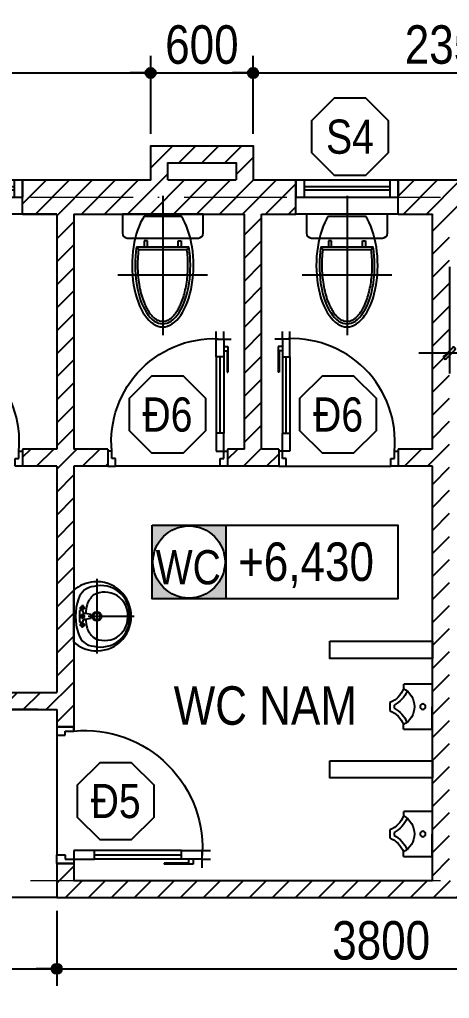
# Model space of a CAD drawing. Header units: millimetres. Extents: x 1201 to 176852, y 279 to 65351.
# Drawn here: x 76951 to 79469, y 31818 to 37547 of the extents above; entities that cross this region are included whole.
import ezdxf
from ezdxf.enums import TextEntityAlignment as Align

# ---------------------------------------------------------------- set-up
doc = ezdxf.new("R2010")
doc.units = ezdxf.units.MM
doc.linetypes.add('ACAD_ISO10W100', pattern=[18, 12, -3, 0, -3])
for name, color, linetype in [('009', 251, 'Continuous'), ('DIM', 1, 'Continuous'), ('DOOR', 20, 'Continuous'), ('FURN2', 40, 'Continuous'), ('HACTH', 8, 'Continuous'), ('TAGS', 60, 'Continuous'), ('TEXT', 7, 'Continuous'), ('TUONG', 131, 'Continuous'), ('vat dung', 44, 'Continuous')]:
    doc.layers.add(name, color=color, linetype=linetype)
for name, color, linetype, lineweight in [('16.VATDUNG', 153, 'Continuous', 9), ('NET-THAY', 2, 'Continuous', 13), ('TRUC', 24, 'Continuous', 0)]:
    doc.layers.add(name, color=color, linetype=linetype, lineweight=lineweight)
doc.styles.add('1', font='', dxfattribs={"height": 250})
doc.styles.add('HEL-CONDENSE', font='')
doc.styles.add('KICHTHUOC', font='', dxfattribs={"width": 0.8})
doc.styles.add('VNI-HELVE-CONDENSEN', font='')
doc.styles.get('1').set_extended_font_data('VNI-Helve-Condense')
doc.styles.get('HEL-CONDENSE').set_extended_font_data('VNI-Helve-Condense')
doc.styles.get('KICHTHUOC').set_extended_font_data('VNI-Helve-Condense')
doc.styles.get('VNI-HELVE-CONDENSEN').set_extended_font_data('VNI-Helve-Condense')
doc.dimstyles.new('1-100', dxfattribs={"dimtxt": 200, "dimasz": 60, "dimexe": 0, "dimexo": 0, "dimgap": 70, "dimtad": 1, "dimtoh": 1, "dimdec": 0, "dimzin": 9, "dimdsep": 46, "dimtxsty": 'KICHTHUOC', "dimblk": 'KTHUOC', "dimcen": 15, "dimdle": 150, "dimclrd": 256, "dimclre": 256, "dimclrt": 7, "dimadec": 0, "dimazin": 0, "dimtfac": 1, "dimtdec": 0, "dimtix": 1, "dimtmove": 2, "dimatfit": 3, "dimfxl": 1, "dimtolj": 1, "dimtzin": 1, "dimarcsym": 0})
doc.dimstyles.new('D100', dxfattribs={"dimtxt": 225, "dimasz": 1.2, "dimexe": 100, "dimexo": 0, "dimgap": 50, "dimtad": 1, "dimdec": 0, "dimzin": 13, "dimdsep": 46, "dimtxsty": 'HEL-CONDENSE', "dimblk": 'D50', "dimcen": 0, "dimclrd": 1, "dimclre": 1, "dimclrt": 7, "dimadec": 0, "dimazin": 0, "dimtfac": 1, "dimtdec": 0, "dimtmove": 0, "dimatfit": 3, "dimldrblk": 'D50', "dimfxl": 1, "dimtolj": 1, "dimtzin": 13, "dimarcsym": 0})

# ---------------------------------------------------------------- blocks, each defined once
blk = doc.blocks.new('A$C24795F3F')
at = {"layer": 'DOOR'}
for p, q in [((25, 850), (25, 900)), ((75, 850), (75, 900)), ((25, 850), (-25, 850)), ((75, 850), (25, 850)), ((25, 850), (25, 730)), ((75, 730), (75, 850)), ((25, 799.1), (-3.3, 799.1)), ((-3.3, 799.1), (-3.3, 629.5)), ((25, 770.9), (2.4, 770.9)), ((2.4, 770.9), (2.4, 629.5)), ((25, 799.1), (25, 770.9)), ((25, 752.9), (25, 220)), ((25, 730), (75, 730)), ((75, 730), (75, 220)), ((2.4, 629.5), (-3.3, 629.5)), ((25, 220), (75, 220)), ((25, 100), (25, 220)), ((75, 220), (75, 100)), ((25, 100), (0, 100)), ((0, 100), (0, 0)), ((75, 100), (25, 100)), ((25, 50), (25, 100)), ((775, 50), (775, 100)), ((775, 100), (800, 100)), ((800, 100), (800, 0)), ((0, 0), (50, 0)), ((50, 50), (25, 50)), ((50, 0), (50, 50)), ((750, 0), (750, 50)), ((750, 50), (775, 50)), ((800, 0), (750, 0))]:
    blk.add_line(p, q, dxfattribs=at)
at = {"layer": 'DOOR', "color": 8}
blk.add_line((50, 220), (50, 730), dxfattribs=at)
blk.add_arc((88.6, 163.6), 689.3, 354.7053, 95.2947, dxfattribs=at)
blk = doc.blocks.new('xibet')
at = {"layer": 'vat dung'}
for p, q in [((0, 107.8), (0, -707.8)), ((236.7, 0), (-236.7, 0)), ((-236.7, 0), (-236.7, -112)), ((236.7, -112), (236.7, 0)), ((-108, -12.1), (108, -12.1)), ((-208.7, -140), (208.7, -140)), ((-90, -156.1), (-108, -156.1)), ((-108, -156.1), (-108, -192.1)), ((-90, -192.1), (-90, -156.1)), ((90, -192.1), (90, -156.1)), ((90, -156.1), (108, -156.1)), ((108, -156.1), (108, -192.1)), ((-153.7, -192.1), (153.7, -192.1)), ((-141.3, -206.5), (-153.7, -192.1)), ((-141.3, -206.5), (141.3, -206.5)), ((141.3, -206.5), (153.7, -192.1)), ((262.5, -357.8), (-262.5, -357.8))]:
    blk.add_line(p, q, dxfattribs=at)
for centre, start, end in [((-208.7, -112), 180, 270), ((208.7, -112), 270, 0)]:
    blk.add_arc(centre, 28, start, end, dxfattribs=at)
for major_axis, ratio, start_param, end_param in [((0, -360), 0.5, 3.785094, 8.781277), ((0, -342), 0.473683, 4.391089, 8.175258)]:
    blk.add_ellipse((0, -300.1), major_axis=major_axis, ratio=ratio, start_param=start_param, end_param=end_param, dxfattribs=at)
blk.add_open_spline([(-141.3, -206.5), (-142, -211.4), (-142.6, -216.4), (-145.2, -239.3), (-146.6, -257.6), (-147.8, -294.4), (-147.7, -313), (-146.1, -349.7), (-144.6, -367.9), (-140.1, -403.5), (-137.2, -420.9), (-130, -454.4), (-125.8, -470.5), (-116.2, -500.9), (-110.8, -515.2), (-100.2, -539.1), (-95.1, -549.1), (-84.4, -567.4), (-78.8, -575.7), (-67.3, -590.6), (-61.3, -597.1), (-50.7, -607), (-46, -610.7), (-36.7, -617), (-32, -619.6), (-22.7, -623.7), (-18.1, -625.2), (-8.9, -627.2), (-4.3, -627.7), (4.8, -627.7), (9.3, -627.2), (18.5, -625.1), (23.1, -623.6), (32.4, -619.4), (37.1, -616.8), (46.5, -610.4), (51.1, -606.6), (60.4, -597.9), (65, -593), (74, -582.1), (78.4, -576.1), (87, -563.1), (91.1, -556), (99.1, -541), (102.9, -533), (111.7, -512.7), (116.4, -500), (125, -473.1), (128.8, -458.9), (135.5, -429.5), (138.3, -414.3), (142.9, -383.1), (144.6, -367.1), (146.9, -334.7), (147.6, -318.4), (147.6, -285.6), (147.1, -269.2), (145, -237.3), (143.4, -221.7), (141.3, -206.5)], degree=3, knots=[4.429174, 4.429174, 4.429174, 4.429174, 4.475363, 4.475363, 4.640536, 4.640536, 4.80571, 4.80571, 4.970884, 4.970884, 5.136057, 5.136057, 5.301231, 5.301231, 5.466404, 5.466404, 5.600725, 5.600725, 5.735045, 5.735045, 5.869365, 5.869365, 5.973209, 5.973209, 6.077053, 6.077053, 6.180898, 6.180898, 6.284742, 6.284742, 6.388586, 6.388586, 6.49243, 6.49243, 6.596275, 6.596275, 6.700119, 6.700119, 6.803963, 6.803963, 6.907807, 6.907807, 7.011652, 7.011652, 7.115496, 7.115496, 7.262062, 7.262062, 7.408627, 7.408627, 7.555193, 7.555193, 7.701759, 7.701759, 7.848324, 7.848324, 7.99489, 7.99489, 8.137175, 8.137175, 8.137175, 8.137175], dxfattribs=at)
blk = doc.blocks.new('A$C11573478')
at = {"layer": 'DOOR'}
for p, q in [((-716.3, 109.8), (-716.3, 209.8)), ((-716.3, 209.8), (-116.3, 209.8)), ((-666.3, 109.8), (-666.3, 209.8)), ((-166.3, 109.8), (-166.3, 209.8)), ((-116.3, 109.8), (-116.3, 209.8)), ((-716.3, 109.8), (-116.3, 109.8))]:
    blk.add_line(p, q, dxfattribs=at)
at = {"layer": 'DOOR', "color": 251}
for p, q in [((-166.3, 169.8), (-666.3, 169.8)), ((-166.3, 149.8), (-666.3, 149.8))]:
    blk.add_line(p, q, dxfattribs=at)
blk = doc.blocks.new('KH-CUADI')
at = {"layer": 'TAGS'}
blk.add_lwpolyline([(-124.3, 300), (-300, 124.3), (-300, -124.3), (-124.3, -300), (124.3, -300), (300, -124.3), (300, 124.3), (124.3, 300)], close=True, dxfattribs=at)
at = {"layer": 'TAGS', "style": 'VNI-HELVE-CONDENSEN'}
blk.add_attdef('D', text='', height=300, dxfattribs=at).set_placement((0, 0), align=Align.MIDDLE)
blk = doc.blocks.new('FSD')
at = {"layer": 'vat dung'}
for p, q in [((2608519.3, -978698.5), (2608729.3, -978698.5)), ((2608519.3, -978698.5), (2608519.3, -978731.9)), ((2608729.3, -978698.5), (2608729.3, -979028.5)), ((2608419.3, -978892.9), (2608419.3, -978834.1)), ((2608449.3, -978874.1), (2608449.3, -978852.8)), ((2608519.3, -978995), (2608519.3, -979028.5)), ((2608729.3, -979028.5), (2608519.3, -979028.5))]:
    blk.add_line(p, q, dxfattribs=at)
blk.add_circle((2608660, -978863.5), 20, dxfattribs=at)
for centre, radius, start, end in [((2608345.4, -978661.7), 187.5, 293.20118, 337.99756), ((2608448.1, -978863.5), 149.6, 298.45297, 61.54703), ((2608345.4, -978661.7), 217.5, 298.52455, 336.27693), ((2608345.4, -979065.2), 217.5, 23.72307, 61.47545), ((2608345.4, -979065.2), 187.5, 22.00244, 66.79882)]:
    blk.add_arc(centre, radius, start, end, dxfattribs=at)
blk = doc.blocks.new('A$C20DD2EF5')
at = {"layer": 'vat dung'}
for p, q in [((211.6, 265.4), (-166.4, 265.4)), ((-40.4, 223.4), (-40.4, 181.4)), ((-19.4, 202.4), (-19.4, 223.4)), ((-19.4, 223.4), (64.6, 223.4)), ((22.6, 223.4), (22.6, 181.4)), ((64.6, 223.4), (64.6, 202.4)), ((85.6, 223.4), (85.6, 181.4)), ((-61.4, 202.4), (-19.4, 202.4)), ((1.6, 202.4), (43.6, 202.4)), ((10, 139.4), (1.6, 181.4)), ((22.6, 160.4), (22.6, -175.6)), ((43.6, 181.4), (35.2, 139.4)), ((106.5, 202.4), (64.6, 202.4)), ((-250.4, 97.4), (295.6, 97.4)), ((35.2, 139.4), (10, 139.4))]:
    blk.add_line(p, q, dxfattribs=at)
at = {"layer": 'vat dung', "extrusion": (0, 0, -1)}
for centre, major_axis, start_param, end_param in [((7.9, 103.7), (0.1, 237.8), -1.50917, -0.823122), ((-67.7, 108.7), (0, 128.6), -1.484237, -0.303174), ((22.6, -144.1), (0, 396.9), -0.329879, 0.329746), ((-40.4, 202.4), (8.91, 8.91), 0.785398, 7.068583), ((22.6, 202.4), (-8.91, 8.91), 2.356194490192184, 8.639379797371769), ((85.6, 202.4), (8.91, 8.91), 0.785398, 7.068583), ((118.6, 113.4), (0.2, 122.4), 0.266585, 1.518076), ((37.3, 103.7), (-0.1, 237.8), 0.823103, 1.509151), ((0, 0), (127.4, 127.4), 4.682819, 5.134941), ((22.6, -182.7), (-255.7, 255.7), 0.543834, 0.728979), ((-26, 174.9), (20, 20), -0.552303, 0.552303), ((22.6, -182.7), (255.7, 255.7), -0.728979, -0.543834), ((74.1, 171.8), (-22.7, 22.7), 5.801665, 6.764705), ((45.1, 0), (127.4, 127.4), -0.422552, 0.02957), ((21.2, 97), (0, 251.5), 3.136126, 4.797769), ((8.4, 68.2), (0, 210.6), 3.074642, 4.960285), ((13, 38.2), (0, 167.6), 3.055003, 5.246977), ((22.6, 97.4), (23.8, 23.8), 0.785398, 7.068583), ((22.6, 97.4), (-17.8, 17.8), 2.356194490192299, 8.639379797371884), ((36.7, 68.2), (0, 210.6), 1.323748, 3.208662), ((23.9, 97), (0, 251.5), 1.485485, 3.147128), ((32.7, 38.2), (0, 167), 1.033776, 3.172765)]:
    blk.add_ellipse(centre, major_axis=major_axis, ratio=1, start_param=start_param, end_param=end_param, dxfattribs=at)
blk = doc.blocks.new('D50')
at = {"layer": 'DIM'}
blk.add_hatch(color=256, dxfattribs=at).paths.add_polyline_path([(25, 0, 1), (-25, 0, 1)])
blk.add_line((25, 0), (100, 0), dxfattribs=at)
blk.add_circle((0, 0), 25, dxfattribs=at)
blk = doc.blocks.new('*D1143')
at = {"layer": 'DEFPOINTS', "color": 0, "linetype": 'Continuous', "transparency": 16777216}
for p in [(75069, 32330.9), (77169, 32330.9), (77169, 31991.8)]:
    blk.add_point(p, dxfattribs=at)
at = {"layer": 'DIM', "color": 1, "linetype": 'Continuous', "lineweight": -2, "transparency": 16777216}
for p, q in [((75069, 32330.9), (75069, 31891.8)), ((77169, 32330.9), (77169, 31891.8)), ((75070.2, 31991.8), (77167.8, 31991.8))]:
    blk.add_line(p, q, dxfattribs=at)
at = {"layer": 'DIM', "color": 1, "linetype": 'Continuous', "lineweight": -2, "transparency": 16777216, "xscale": 1.199999999999999, "yscale": 1.199999999999999, "zscale": 1.199999999999999, "rotation": 180}
blk.add_blockref('D50', (75069, 31991.8), dxfattribs=at)
at = {"layer": 'DIM', "color": 1, "linetype": 'Continuous', "lineweight": -2, "transparency": 16777216, "xscale": 1.199999999999999, "yscale": 1.199999999999999, "zscale": 1.199999999999999}
blk.add_blockref('D50', (77169, 31991.8), dxfattribs=at)
at = {"layer": 'DIM', "color": 7, "linetype": 'Continuous', "transparency": 16777216, "insert": (76119, 32156.7), "char_height": 225, "attachment_point": 5, "style": 'HEL-CONDENSE'}
blk.add_mtext('\\A1;2100', dxfattribs=at)
blk = doc.blocks.new('*D1144')
at = {"layer": 'DEFPOINTS', "color": 0, "linetype": 'Continuous', "transparency": 16777216}
for p in [(77169, 32330.9), (80969, 32330.9), (80969, 31991.8)]:
    blk.add_point(p, dxfattribs=at)
at = {"layer": 'DIM', "color": 1, "linetype": 'Continuous', "lineweight": -2, "transparency": 16777216}
for p, q in [((77169, 32330.9), (77169, 31891.8)), ((80969, 32330.9), (80969, 31891.8)), ((77170.2, 31991.8), (80967.8, 31991.8))]:
    blk.add_line(p, q, dxfattribs=at)
at = {"layer": 'DIM', "color": 1, "linetype": 'Continuous', "lineweight": -2, "transparency": 16777216, "xscale": 1.199999999999999, "yscale": 1.199999999999999, "zscale": 1.199999999999999, "rotation": 180}
blk.add_blockref('D50', (77169, 31991.8), dxfattribs=at)
at = {"layer": 'DIM', "color": 1, "linetype": 'Continuous', "lineweight": -2, "transparency": 16777216, "xscale": 1.199999999999999, "yscale": 1.199999999999999, "zscale": 1.199999999999999}
blk.add_blockref('D50', (80969, 31991.8), dxfattribs=at)
at = {"layer": 'DIM', "color": 7, "linetype": 'Continuous', "transparency": 16777216, "insert": (79069, 32156.7), "char_height": 225, "attachment_point": 5, "style": 'HEL-CONDENSE'}
blk.add_mtext('\\A1;3800', dxfattribs=at)
blk = doc.blocks.new('*D1019')
at = {"layer": 'DEFPOINTS', "color": 0, "transparency": 16777216}
for p in [(77719, 37234.2), (75369, 36928.9), (77719, 36878.9)]:
    blk.add_point(p, dxfattribs=at)
at = {"layer": 'DIM', "color": 1, "lineweight": -2, "transparency": 16777216}
for p, q in [((75369, 36928.9), (75369, 37334.2)), ((77719, 36878.9), (77719, 37334.2)), ((75370.2, 37234.2), (77717.8, 37234.2))]:
    blk.add_line(p, q, dxfattribs=at)
at = {"layer": 'DIM', "color": 1, "lineweight": -2, "transparency": 16777216, "xscale": 1.199999999999999, "yscale": 1.199999999999999, "zscale": 1.199999999999999, "rotation": 180}
blk.add_blockref('D50', (75369, 37234.2), dxfattribs=at)
at = {"layer": 'DIM', "color": 1, "lineweight": -2, "transparency": 16777216, "xscale": 1.199999999999999, "yscale": 1.199999999999999, "zscale": 1.199999999999999}
blk.add_blockref('D50', (77719, 37234.2), dxfattribs=at)
at = {"layer": 'DIM', "color": 7, "transparency": 16777216, "insert": (76544, 37399.1), "char_height": 225, "attachment_point": 5, "style": 'HEL-CONDENSE'}
blk.add_mtext('\\A1;2350', dxfattribs=at)
blk = doc.blocks.new('*D1020')
at = {"layer": 'DEFPOINTS', "color": 0, "transparency": 16777216}
for p in [(78319, 37234.2), (77719, 36878.9), (78319, 36878.9)]:
    blk.add_point(p, dxfattribs=at)
at = {"layer": 'DIM', "color": 1, "lineweight": -2, "transparency": 16777216}
for p, q in [((77719, 36878.9), (77719, 37334.2)), ((78319, 36878.9), (78319, 37334.2)), ((77720.2, 37234.2), (78317.8, 37234.2))]:
    blk.add_line(p, q, dxfattribs=at)
at = {"layer": 'DIM', "color": 1, "lineweight": -2, "transparency": 16777216, "xscale": 1.199999999999999, "yscale": 1.199999999999999, "zscale": 1.199999999999999, "rotation": 180}
blk.add_blockref('D50', (77719, 37234.2), dxfattribs=at)
at = {"layer": 'DIM', "color": 1, "lineweight": -2, "transparency": 16777216, "xscale": 1.199999999999999, "yscale": 1.199999999999999, "zscale": 1.199999999999999}
blk.add_blockref('D50', (78319, 37234.2), dxfattribs=at)
at = {"layer": 'DIM', "color": 7, "transparency": 16777216, "insert": (78019, 37399.1), "char_height": 225, "attachment_point": 5, "style": 'HEL-CONDENSE'}
blk.add_mtext('\\A1;600', dxfattribs=at)
blk = doc.blocks.new('*D1021')
at = {"layer": 'DEFPOINTS', "color": 0, "transparency": 16777216}
for p in [(80669, 37234.2), (78319, 36878.9), (80669, 36878.9)]:
    blk.add_point(p, dxfattribs=at)
at = {"layer": 'DIM', "color": 1, "lineweight": -2, "transparency": 16777216}
for p, q in [((78319, 36878.9), (78319, 37334.2)), ((80669, 36878.9), (80669, 37334.2)), ((78320.2, 37234.2), (80667.8, 37234.2))]:
    blk.add_line(p, q, dxfattribs=at)
at = {"layer": 'DIM', "color": 1, "lineweight": -2, "transparency": 16777216, "xscale": 1.199999999999999, "yscale": 1.199999999999999, "zscale": 1.199999999999999, "rotation": 180}
blk.add_blockref('D50', (78319, 37234.2), dxfattribs=at)
at = {"layer": 'DIM', "color": 1, "lineweight": -2, "transparency": 16777216, "xscale": 1.199999999999999, "yscale": 1.199999999999999, "zscale": 1.199999999999999}
blk.add_blockref('D50', (80669, 37234.2), dxfattribs=at)
at = {"layer": 'DIM', "color": 7, "transparency": 16777216, "insert": (79494, 37399.1), "char_height": 225, "attachment_point": 5, "style": 'HEL-CONDENSE'}
blk.add_mtext('\\A1;2350', dxfattribs=at)
blk = doc.blocks.new('A$C27B14CF0')
at = {"layer": 'TAGS', "ltscale": 1000}
h = blk.add_hatch(color=8, dxfattribs=at)
h.paths.add_polyline_path([(249.9, 243.1), (-182.1, 243.1), (-182.1, -188.9), (249.9, -188.9)])
h.paths.add_polyline_path([(244.9, 27.1, -1), (-177.1, 27.1, -1)], flags=16)
blk.add_line((249.9, 243.1), (249.9, -188.9), dxfattribs=at)
blk.add_lwpolyline([(-182.1, 243.1), (1257.9, 243.1), (1257.9, -188.9), (-182.1, -188.9)], close=True, dxfattribs=at)
blk.add_circle((33.9, 27.1), 211, dxfattribs=at)
at = {"layer": 'TAGS', "ltscale": 1000, "style": 'VNI-HELVE-CONDENSEN'}
for p in [(-44.3, -83.7), (379.3, -83.7)]:
    blk.add_attdef('S', p, '', height=225, dxfattribs=at)
blk = doc.blocks.new('KTHUOC')
at = {"ltscale": 50}
h = blk.add_hatch(color=256, dxfattribs=at)
edge = h.paths.add_edge_path()
edge.add_line((0.283, 0.53), (-0.53, -0.283))
edge.add_arc((-0.407, -0.407), 0.175, 135, 225)
edge.add_arc((-0.407, -0.407), 0.175, 225, 315)
edge.add_line((-0.283, -0.53), (0.53, 0.283))
edge.add_arc((0.407, 0.407), 0.175, 315, 405)
edge.add_arc((0.407, 0.407), 0.175, 45, 135)
for p, q in [((0, -2), (0, 2)), ((-3, 0), (3, 0))]:
    blk.add_line(p, q)
blk.add_lwpolyline([(0.283, 0.53), (-0.53, -0.283, 0.414214), (-0.53, -0.53), (-0.53, -0.53, 0.414214), (-0.283, -0.53), (0.53, 0.283, 0.414214), (0.53, 0.53), (0.53, 0.53, 0.414214)], format="xyb", close=True)
blk = doc.blocks.new('*D982')
at = {"layer": '009', "lineweight": -2, "transparency": 16777216}
for p, q in [((79469, 36099.5), (79469, 35594.9)), ((83869, 36099.5), (83869, 35594.9)), ((79529, 35594.9), (83809, 35594.9))]:
    blk.add_line(p, q, dxfattribs=at)
at = {"layer": 'DEFPOINTS', "color": 0, "transparency": 16777216}
for p in [(79469, 36099.5), (83869, 36099.5), (83869, 35594.9)]:
    blk.add_point(p, dxfattribs=at)
at = {"layer": '009', "lineweight": -2, "transparency": 16777216, "xscale": 60, "yscale": 60, "zscale": 60, "rotation": 180}
blk.add_blockref('KTHUOC', (79469, 35594.9), dxfattribs=at)
at = {"layer": '009', "lineweight": -2, "transparency": 16777216, "xscale": 60, "yscale": 60, "zscale": 60}
blk.add_blockref('KTHUOC', (83869, 35594.9), dxfattribs=at)
at = {"layer": '009', "color": 7, "transparency": 16777216, "insert": (81669, 35767), "char_height": 200, "attachment_point": 5, "style": 'KICHTHUOC'}
blk.add_mtext('\\A1;4400', dxfattribs=at)
blk = doc.blocks.new('*D986')
at = {"layer": '009', "lineweight": -2, "transparency": 16777216}
for p, q in [((77060.1, 33508.4), (76667.6, 33508.4)), ((76667.6, 33448.4), (76667.6, 32468.4)), ((77169, 32408.4), (76667.6, 32408.4))]:
    blk.add_line(p, q, dxfattribs=at)
at = {"layer": 'DEFPOINTS', "color": 0, "transparency": 16777216}
for p in [(77060.1, 33508.4), (76667.6, 32408.4), (77169, 32408.4)]:
    blk.add_point(p, dxfattribs=at)
at = {"layer": '009', "lineweight": -2, "transparency": 16777216, "xscale": 60, "yscale": 60, "zscale": 60}
for p, rotation in [((76667.6, 33508.4), 90), ((76667.6, 32408.4), 270)]:
    blk.add_blockref('KTHUOC', p, dxfattribs=dict(at, rotation=rotation))
at = {"layer": '009', "color": 7, "transparency": 16777216, "insert": (76495.5, 32958.4), "char_height": 200, "attachment_point": 5, "rotation": 90, "style": 'KICHTHUOC'}
blk.add_mtext('\\A1;1100', dxfattribs=at)

msp = doc.modelspace()

# ---------------------------------------------------------------- hatches: boundary and pattern name
at = {"layer": '009'}
h = msp.add_hatch(dxfattribs=at)
h.set_pattern_fill('ANSI31', color=256, scale=30, style=0)
h.set_pattern_definition([(45, (-1228036.16, -308637.74), (-67.351921, 67.351921), [])])
h.paths.add_polyline_path([(83869.008, 36608.429), (83769.008, 36608.429), (83769.008, 36708.429), (84169.008, 36708.429), (84169.008, 36608.429), (84069.008, 36608.429), (84069.008, 36408.429), (84769.008, 36408.429), (84769.008, 36608.429), (84269.008, 36608.429), (84269.008, 36808.429), (83669.008, 36808.429), (83669.008, 36608.429), (83169.008, 36608.429), (83169.008, 36408.429), (83869.008, 36408.429)])
h.paths.add_polyline_path([(80869.008, 36608.429), (80769.008, 36608.429), (80769.008, 36708.429), (81169.008, 36708.429), (81169.008, 36608.429), (81069.008, 36608.429), (81069.008, 36408.429), (81769.008, 36408.429), (81769.008, 36608.429), (81269.008, 36608.429), (81269.008, 36808.429), (80669.008, 36808.429), (80669.008, 36608.429), (79169.008, 36608.429), (79169.008, 36508.429), (79169.008, 36408.429), (79369.008, 36408.429), (79369.008, 35033.429), (79169.008, 35033.429), (79169.008, 34933.429), (79369.008, 34933.429), (79369.008, 32508.429), (77269.008, 32508.429), (77269.008, 32608.429), (77169.008, 32608.429), (77169.008, 32408.429), (79369.008, 32408.429), (80869.008, 32408.429), (80869.008, 32508.429), (79469.008, 32508.429), (79469.008, 36408.429), (80869.008, 36408.429)])
h.paths.add_polyline_path([(78569.008, 36608.429), (78319.008, 36608.429), (78319.008, 36808.429), (77719.008, 36808.429), (77719.008, 36608.429), (76969.008, 36608.429), (76969.008, 36508.429), (76969.008, 36408.429), (77169.008, 36408.429), (77169.008, 35033.429), (76969.008, 35033.429), (76969.008, 34933.429), (77169.008, 34933.429), (77169.008, 33608.429), (75969.008, 33608.429), (75969.008, 33508.429), (77169.008, 33508.429), (77169.008, 33408.429), (77269.008, 33408.429), (77269.008, 34933.429), (77469.008, 34933.429), (77469.008, 35020.929), (77469.008, 35033.429), (77269.008, 35033.429), (77269.008, 36408.429), (77494.008, 36408.429), (78269.008, 36408.429), (78269.008, 35033.429), (78169.008, 35033.429), (78169.008, 34933.429), (78469.008, 34933.429), (78469.008, 35020.929), (78469.008, 35033.429), (78369.008, 35033.429), (78369.008, 36408.429), (78569.008, 36408.429)])
h.paths.add_polyline_path([(78219.008, 36608.429), (78119.008, 36608.429), (77819.008, 36608.429), (77819.008, 36708.429), (78219.008, 36708.429)], flags=16)
h.paths.add_polyline_path([(75369.008, 36408.429), (75369.008, 36858.429), (74619.008, 36858.429), (74619.008, 36258.429), (74869.008, 36258.429), (74869.008, 34808.429), (75069.008, 34808.429), (75069.008, 34933.429), (75269.008, 34933.429), (75269.008, 35020.929), (75269.008, 35033.429), (75069.008, 35033.429), (75069.008, 36158.429), (75369.008, 36158.429)])
h.paths.add_polyline_path([(75069.008, 36258.429), (75069.008, 36408.429), (74869.008, 36408.429), (74869.008, 36383.429), (74869.008, 36358.429), (74719.008, 36358.429), (74719.008, 36758.429), (75269.008, 36758.429), (75269.008, 36508.429), (75069.008, 36508.429), (75069.008, 36408.429), (75269.008, 36408.429), (75269.008, 36258.429)], flags=16)
h.paths.add_polyline_path([(82869.008, 32508.429), (81069.008, 32508.429), (81069.008, 32408.429), (82869.008, 32408.429)])
h.paths.add_polyline_path([(83969.008, 36408.429), (83869.008, 36408.429), (83869.008, 32608.429), (83969.008, 32608.429)])

# ---------------------------------------------------------------- linework, layer by layer
at = {"layer": 'DOOR'}
msp.add_line((77169.008, 33358.429, 6450), (77169.008, 32658.429, 6450), dxfattribs=at)
at = {"layer": 'HACTH'}
for p, q in [((78125.258, 34933.429, 6450), (77512.758, 34933.429, 6450)), ((78512.758, 34933.429, 6450), (79125.258, 34933.429, 6450))]:
    msp.add_line(p, q, dxfattribs=at)
at = {"layer": 'NET-THAY', "linetype": 'ByBlock', "lineweight": -2}
for p, q in [((76969.008, 36408.429, 6450), (76369.008, 36408.429, 6450)), ((79169.008, 36408.429, 6450), (78569.008, 36408.429, 6450))]:
    msp.add_line(p, q, dxfattribs=at)
at = {"layer": 'NET-THAY', "linetype": 'ByBlock', "lineweight": -2, "elevation": 6450}
for points in [[(78769.008, 33908.429), (79369.008, 33908.429), (79369.008, 33808.429), (78769.008, 33808.429)], [(78769.008, 33208.429), (79369.008, 33208.429), (79369.008, 33108.429), (78769.008, 33108.429)]]:
    msp.add_lwpolyline(points, close=True, dxfattribs=at)
at = {"layer": 'TRUC', "linetype": 'ACAD_ISO10W100', "ltscale": 50, "elevation": 6450}
msp.add_lwpolyline([(72515.024, 37234.209), (110285.336, 37234.209), (110285.336, 20808.429), (72515.024, 20808.429)], close=True, dxfattribs=at)
for points in [[(72515.024, 36508.429), (110285.336, 36508.429)], [(72515.024, 32508.429), (110285.336, 32508.429)]]:
    msp.add_lwpolyline(points, dxfattribs=at)
at = {"layer": 'TUONG'}
for p, q in [((76969.008, 36408.429, 6450), (76969.008, 36608.429, 6450)), ((78569.008, 36408.429, 6450), (78569.008, 36608.429, 6450)), ((79169.008, 36408.429, 6450), (79169.008, 36608.429, 6450)), ((78269.008, 35033.429, 6450), (78269.008, 36408.429, 6450)), ((78269.008, 35033.429, 6450), (78269.008, 36408.429, 6450)), ((78369.008, 35033.429, 6450), (78369.008, 36408.429, 6450)), ((78369.008, 35033.429, 6450), (78369.008, 36408.429, 6450)), ((79369.008, 35033.429, 6450), (79369.008, 36408.429, 6450)), ((77169.008, 35033.429, 6450), (76969.008, 35033.429, 6450)), ((76969.008, 35033.429, 6450), (76969.008, 34933.429, 6450)), ((77169.008, 35033.429, 6450), (76969.008, 35033.429, 6450)), ((76969.008, 35033.429, 6450), (76969.008, 34933.429, 6450)), ((77469.008, 35033.429, 6450), (77469.008, 34933.429, 6450)), ((78269.008, 35033.429, 6450), (78169.008, 35033.429, 6450)), ((78169.008, 35033.429, 6450), (78169.008, 34933.429, 6450)), ((78269.008, 35033.429, 6450), (78169.008, 35033.429, 6450)), ((78169.008, 35033.429, 6450), (78169.008, 34933.429, 6450)), ((78469.008, 35033.429, 6450), (78369.008, 35033.429, 6450)), ((78469.008, 35033.429, 6450), (78369.008, 35033.429, 6450)), ((78469.008, 35033.429, 6450), (78469.008, 34933.429, 6450)), ((78469.008, 35033.429, 6450), (78469.008, 34933.429, 6450)), ((79369.008, 35033.429, 6450), (79169.008, 35033.429, 6450)), ((79169.008, 35033.429, 6450), (79169.008, 34933.429, 6450)), ((79369.008, 35033.429, 6450), (79169.008, 35033.429, 6450)), ((79169.008, 35033.429, 6450), (79169.008, 34933.429, 6450)), ((77169.008, 34933.429, 6450), (76969.008, 34933.429, 6450)), ((77169.008, 34933.429, 6450), (76969.008, 34933.429, 6450)), ((78469.008, 34933.429, 6450), (78169.008, 34933.429, 6450)), ((78469.008, 34933.429, 6450), (78169.008, 34933.429, 6450)), ((79369.008, 34933.429, 6450), (79169.008, 34933.429, 6450)), ((79369.008, 34933.429, 6450), (79169.008, 34933.429, 6450)), ((79369.008, 32508.429, 6450), (79369.008, 34933.429, 6450)), ((75969.008, 33608.429, 6450), (77169.008, 33608.429, 6450)), ((75969.008, 33508.429, 6450), (77169.008, 33508.429, 6450))]:
    msp.add_line(p, q, dxfattribs=at)
at = {"layer": 'TUONG', "elevation": 6450}
for points in [[(76969.008, 36608.429), (77719.008, 36608.429), (77719.008, 36808.429), (78319.008, 36808.429), (78319.008, 36608.429)], [(77819.008, 36608.429), (77819.008, 36708.429), (78219.008, 36708.429), (78219.008, 36608.429)], [(77494.008, 36608.429), (77719.008, 36608.429)], [(77819.008, 36608.429), (78219.008, 36608.429)], [(78119.008, 36608.429), (78219.008, 36608.429)], [(78319.008, 36608.429), (78569.008, 36608.429)], [(79169.008, 36608.429), (80669.008, 36608.429)], [(76969.008, 36408.429), (77169.008, 36408.429)], [(76969.008, 36408.429), (77169.008, 36408.429)], [(77169.008, 36408.429), (76969.008, 36408.429)], [(77169.008, 36408.429), (77169.008, 35033.429)], [(77269.008, 36408.429), (77494.008, 36408.429)], [(77269.008, 36408.429), (77269.008, 35033.429)], [(77494.008, 36408.429), (78269.008, 36408.429)], [(78369.008, 36408.429), (78569.008, 36408.429)], [(79169.008, 36408.429), (79369.008, 36408.429)], [(77469.008, 35033.429), (77269.008, 35033.429)], [(77169.008, 34933.429), (77169.008, 33608.429)], [(77269.008, 34933.429), (77269.008, 33383.429)], [(77469.008, 34933.429), (77269.008, 34933.429)], [(77169.008, 33508.429), (77169.008, 33383.429)], [(77169.008, 33408.429), (77269.008, 33408.429)], [(77169.008, 32608.429), (77169.008, 32408.429), (79369.008, 32408.429)], [(77169.008, 32608.429), (77269.008, 32608.429)], [(77169.008, 32608.429), (77269.008, 32608.429)], [(77269.008, 32608.429), (77269.008, 32508.429), (79369.008, 32508.429)], [(79369.008, 32408.429), (82869.008, 32408.429)]]:
    msp.add_lwpolyline(points, dxfattribs=at)

# ---------------------------------------------------------------- block references
at = {"layer": '16.VATDUNG', "xscale": -0.8000000000442693, "yscale": 0.7999999998137355, "zscale": 0.8, "rotation": 179.8537794983833}
for p in [(-2009606.456, -744236.829, 6450), (-2009606.456, -744981.347, 6450)]:
    msp.add_blockref('FSD', p, dxfattribs=at)
at = {"layer": 'DOOR', "lineweight": -2, "xscale": -1, "rotation": 180}
for p in [(77085.314, 36718.188, 6450), (79285.314, 36718.188, 6450)]:
    msp.add_blockref('A$C11573478', p, dxfattribs=at)
at = {"layer": 'DOOR', "yscale": 0.875, "zscale": 0.8749999999984087}
for p, xscale in [((76269.008, 34933.429, 6450), 0.875), ((78169.008, 34933.429, 6450), -0.875), ((78469.008, 34933.429, 6450), 0.875)]:
    msp.add_blockref('A$C24795F3F', p, dxfattribs=dict(at, xscale=xscale))
at = {"layer": 'DOOR', "xscale": -1, "rotation": 270}
msp.add_blockref('A$C24795F3F', (77169.008, 32608.429, 6450), dxfattribs=at)
at = {"layer": 'FURN2', "lineweight": -2}
for p in [(77789.741, 36408.428, 6450), (78869.008, 36408.428, 6450)]:
    msp.add_blockref('xibet', p, dxfattribs=at)
at = {"layer": 'HACTH', "xscale": -0.8000000000465661, "yscale": 0.8000000000465661, "zscale": 0.8, "rotation": 90}
msp.add_blockref('A$C20DD2EF5', (77481.344, 34072.72, 6450), dxfattribs=at)
at = {"layer": 'TAGS', "linetype": 'Continuous'}
ref = msp.add_blockref('KH-CUADI', (78886.305, 36861.706, 6450), dxfattribs=dict(at, xscale=0.75, yscale=0.75, zscale=0.75, rotation=180))
ref.add_attrib('D', 'S4', dxfattribs={"color": 7, "height": 200, "style": 'VNI-HELVE-CONDENSEN'}).set_placement((78886.305, 36861.706, 6450), align=Align.MIDDLE)
ref = msp.add_blockref('KH-CUADI', (77817.188, 35235.715, 6450), dxfattribs=dict(at, xscale=0.75, yscale=0.75, zscale=0.75, rotation=180))
ref.add_attrib('D', 'Ñ6', dxfattribs={"color": 7, "height": 200, "style": 'VNI-HELVE-CONDENSEN'}).set_placement((77817.188, 35235.715, 6450), align=Align.MIDDLE)
ref = msp.add_blockref('KH-CUADI', (78816.573, 35235.715, 6450), dxfattribs=dict(at, xscale=0.75, yscale=0.75, zscale=0.75, rotation=180))
ref.add_attrib('D', 'Ñ6', dxfattribs={"color": 7, "height": 200, "style": 'VNI-HELVE-CONDENSEN'}).set_placement((78816.573, 35235.715, 6450), align=Align.MIDDLE)
at = {"layer": 'TAGS', "ltscale": 1000}
ref = msp.add_blockref('A$C27B14CF0', (77909.51, 34345.253, 6450), dxfattribs=at)
ref.add_attrib('S', 'WC', (77748.509, 34241.86, 6450), dxfattribs={"color": 7, "ltscale": 1000, "height": 200, "style": 'VNI-HELVE-CONDENSEN'})
ref.add_attrib('S', '+6,430', (78231.247, 34261.596, 6450), dxfattribs={"color": 7, "ltscale": 1000, "height": 225, "style": 'VNI-HELVE-CONDENSEN'})
at = {"layer": 'TAGS', "linetype": 'Continuous'}
ref = msp.add_blockref('KH-CUADI', (77513.931, 32972.564, 6450), dxfattribs=dict(at, xscale=0.75, yscale=0.75, zscale=0.75, rotation=180))
ref.add_attrib('D', 'Ñ5', dxfattribs={"color": 7, "height": 200, "style": 'VNI-HELVE-CONDENSEN'}).set_placement((77513.931, 32972.564, 6450), align=Align.MIDDLE)

# ---------------------------------------------------------------- texts
at = {"layer": 'TEXT', "insert": (78390.592, 33645.033, 6450), "char_height": 225, "attachment_point": 2, "style": '1'}
msp.add_mtext('WC NAM', dxfattribs=at)

# ---------------------------------------------------------------- dimensions: what is measured, and where the dimension line sits
at = {"layer": '009'}
dim = msp.add_linear_dim(base=(83869.008, 35594.898, 6450), p1=(79469.008, 36099.459, 6450), p2=(83869.008, 36099.459, 6450), dimstyle='1-100', dxfattribs=at)
dim.commit()
dim.dimension.update_dxf_attribs({"geometry": '*D982', "text_midpoint": (81669.008, 35767.032, 6450)})
dim = msp.add_linear_dim(base=(76667.644, 32408.429, 6450), p1=(77060.092, 33508.429, 6450), p2=(77169.008, 32408.429, 6450), angle=90, dimstyle='1-100', dxfattribs=at)
dim.commit()
dim.dimension.update_dxf_attribs({"geometry": '*D986', "text_midpoint": (76495.511, 32958.429, 6450)})
at = {"layer": 'DIM'}
for base, p1, p2, picture, middle in [((77719.008, 37234.209, 6450), (75369.008, 36928.853, 6450), (77719.008, 36878.853, 6450), '*D1019', (76544.008, 37399.109, 6450)), ((78319.008, 37234.209, 6450), (77719.008, 36878.853, 6450), (78319.008, 36878.853, 6450), '*D1020', (78019.008, 37399.109, 6450)), ((80669.008, 37234.209, 6450), (78319.008, 36878.853, 6450), (80669.008, 36878.853, 6450), '*D1021', (79494.008, 37399.109, 6450))]:
    dim = msp.add_linear_dim(base=base, p1=p1, p2=p2, dimstyle='D100', override={"dimtmove": 1}, dxfattribs=at)
    dim.commit()
    dim.dimension.update_dxf_attribs({"geometry": picture, "text_midpoint": middle})
at = {"layer": 'DIM', "linetype": 'Continuous'}
for base, p1, p2, picture, middle in [((77169.008, 31991.779, 6450), (75069.008, 32330.924, 6450), (77169.008, 32330.924, 6450), '*D1143', (76119.008, 32156.679, 6450)), ((80969.008, 31991.779, 6450), (77169.008, 32330.924, 6450), (80969.008, 32330.924, 6450), '*D1144', (79069.008, 32156.679, 6450))]:
    dim = msp.add_linear_dim(base=base, p1=p1, p2=p2, dimstyle='D100', dxfattribs=at)
    dim.commit()
    dim.dimension.update_dxf_attribs({"geometry": picture, "text_midpoint": middle})

doc.saveas('drawing.dxf')
